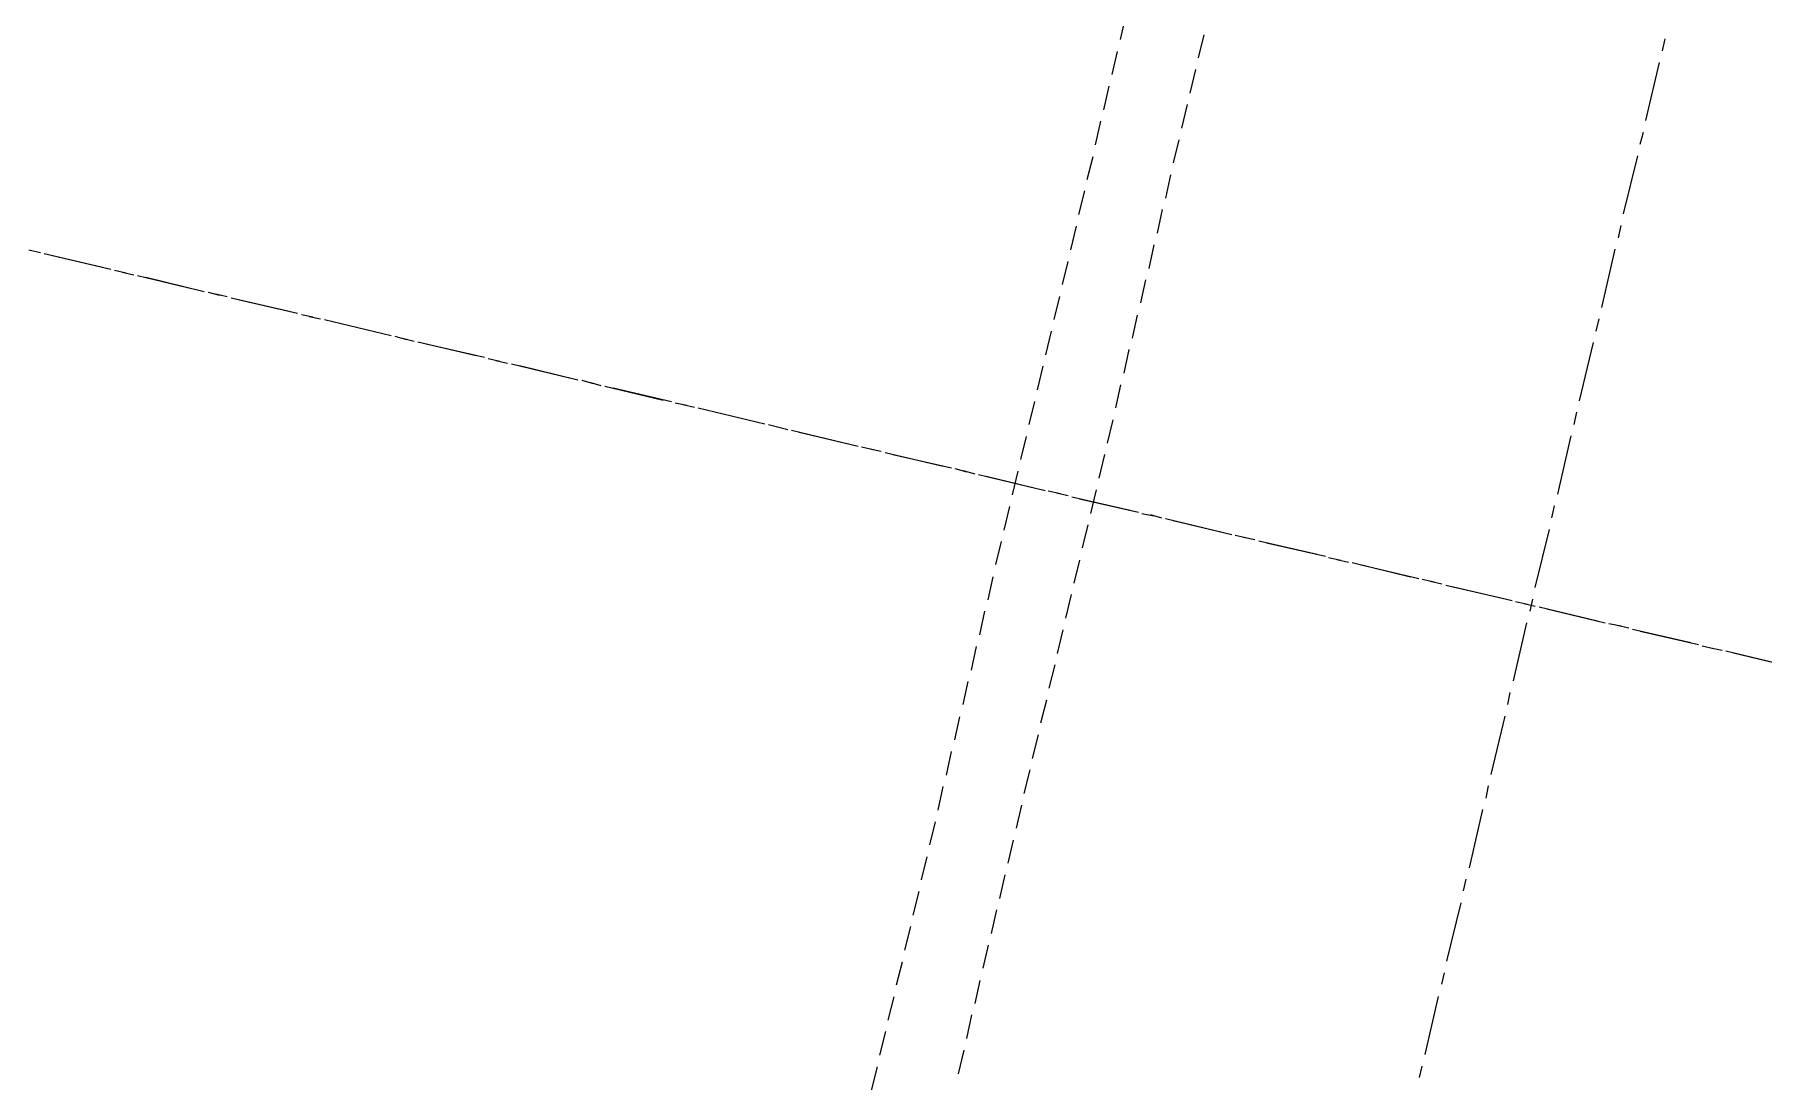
# Model space of a CAD drawing. Header units: feet. Extents: x -84 to 198, y -22 to 181.
# Drawn here: x 43.72 to 79.74, y 76.02 to 97.84 of the extents above; entities that cross this region are included whole.
import ezdxf

# ---------------------------------------------------------------- set-up
doc = ezdxf.new("R2010")
doc.units = ezdxf.units.FT
doc.layers.add('A-LINEA', color=7, linetype='CONTINUOUS')

msp = doc.modelspace()

# ---------------------------------------------------------------- linework, layer by layer
at = {"layer": 'A-LINEA'}
for p, q in [((66.3467, 97.7378), (66.4533, 98.2178)), ((66.3467, 97.7378), (66.4533, 98.2178)), ((68.08, 97.8311), (67.96, 97.3511)), ((68.08, 97.8311), (67.96, 97.3511)), ((77.64, 97.4978), (77.6933, 97.7511)), ((77.64, 97.4978), (77.6933, 97.7511)), ((66.1733, 97.0044), (66.28, 97.4844)), ((66.1733, 97.0044), (66.28, 97.4844)), ((77.2933, 96.0444), (77.5733, 97.2578)), ((77.2933, 96.0444), (77.5733, 97.2578)), ((67.9067, 97.1111), (67.7867, 96.6178)), ((67.9067, 97.1111), (67.7867, 96.6178)), ((66, 96.2711), (66.1067, 96.7644)), ((66, 96.2711), (66.1067, 96.7644)), ((67.7333, 96.3778), (67.6133, 95.8844)), ((67.7333, 96.3778), (67.6133, 95.8844)), ((65.8267, 95.5378), (65.9333, 96.0311)), ((65.8267, 95.5378), (65.9333, 96.0311)), ((67.56, 95.6444), (67.44, 95.1644)), ((67.56, 95.6444), (67.44, 95.1644)), ((77.1733, 95.5511), (77.24, 95.8044)), ((77.1733, 95.5511), (77.24, 95.8044)), ((65.6533, 94.8178), (65.7733, 95.2978)), ((65.6533, 94.8178), (65.7733, 95.2978)), ((76.8267, 94.0978), (77.12, 95.3111)), ((76.8267, 94.0978), (77.12, 95.3111)), ((67.3867, 94.9111), (67.28, 94.4311)), ((67.3867, 94.9111), (67.28, 94.4311)), ((65.48, 94.0844), (65.6, 94.5778)), ((65.48, 94.0844), (65.6, 94.5778)), ((67.2133, 94.1911), (67.1067, 93.6978)), ((67.2133, 94.1911), (67.1067, 93.6978)), ((65.3067, 93.3511), (65.4267, 93.8444)), ((65.3067, 93.3511), (65.4267, 93.8444)), ((76.72, 93.6044), (76.7733, 93.8578)), ((76.72, 93.6044), (76.7733, 93.8578)), ((43.6, 93.3511), (43.84, 93.2978)), ((67.04, 93.4578), (66.9333, 92.9644)), ((67.04, 93.4578), (66.9333, 92.9644)), ((76.3733, 92.1511), (76.6533, 93.3644)), ((76.3733, 92.1511), (76.6533, 93.3644)), ((43.92, 93.2711), (45.1333, 92.9911)), ((43.92, 93.2711), (45.1333, 92.9911)), ((44.0933, 93.2311), (45.3067, 92.9511)), ((65.1333, 92.6311), (65.2533, 93.1111)), ((65.1333, 92.6311), (65.2533, 93.1111)), ((45.3867, 92.9244), (45.6267, 92.8711)), ((45.3867, 92.9244), (45.6267, 92.8711)), ((45.5467, 92.8844), (45.7867, 92.8311)), ((45.8667, 92.8178), (47.08, 92.5244)), ((45.8667, 92.8178), (47.08, 92.5244)), ((46.04, 92.7778), (47.2533, 92.4844)), ((66.8667, 92.7244), (66.76, 92.2444)), ((66.8667, 92.7244), (66.76, 92.2444)), ((47.3333, 92.4711), (47.5733, 92.4044)), ((47.3333, 92.4711), (47.5733, 92.4044)), ((47.4933, 92.4311), (47.7333, 92.3778)), ((47.8133, 92.3511), (49.0267, 92.0711)), ((47.8133, 92.3511), (49.0267, 92.0711)), ((47.9867, 92.3111), (49.2, 92.0311)), ((64.96, 91.8978), (65.08, 92.3778)), ((64.96, 91.8978), (65.08, 92.3778)), ((49.28, 92.0044), (49.52, 91.9511)), ((49.28, 92.0044), (49.52, 91.9511)), ((49.44, 91.9644), (49.68, 91.9111)), ((49.76, 91.8978), (50.9733, 91.6044)), ((49.76, 91.8978), (50.9733, 91.6044)), ((49.9333, 91.8578), (51.1467, 91.5644)), ((66.6933, 91.9911), (66.5867, 91.5111)), ((66.6933, 91.9911), (66.5867, 91.5111)), ((76.2533, 91.6578), (76.32, 91.9111)), ((76.2533, 91.6578), (76.32, 91.9111)), ((51.2267, 91.5511), (51.4667, 91.4844)), ((51.2267, 91.5511), (51.4667, 91.4844)), ((51.3867, 91.5111), (51.6267, 91.4444)), ((64.7867, 91.1644), (64.9067, 91.6578)), ((64.7867, 91.1644), (64.9067, 91.6578)), ((51.7067, 91.4311), (52.92, 91.1511)), ((51.7067, 91.4311), (52.92, 91.1511)), ((51.88, 91.3911), (53.0933, 91.1111)), ((66.52, 91.2711), (66.4133, 90.7778)), ((66.52, 91.2711), (66.4133, 90.7778)), ((75.9067, 90.2044), (76.2, 91.4178)), ((75.9067, 90.2044), (76.2, 91.4178)), ((53.1733, 91.0844), (53.4133, 91.0311)), ((53.1733, 91.0844), (53.4133, 91.0311)), ((53.3333, 91.0444), (53.5733, 90.9911)), ((53.6533, 90.9778), (54.8667, 90.6844)), ((53.6533, 90.9778), (54.8667, 90.6844)), ((53.8267, 90.9378), (55.04, 90.6444)), ((64.6133, 90.4311), (64.7333, 90.9244)), ((64.6133, 90.4311), (64.7333, 90.9244)), ((55.12, 90.6311), (55.36, 90.5644)), ((55.12, 90.6311), (55.36, 90.5644)), ((55.28, 90.5911), (55.52, 90.5244)), ((55.6, 90.5111), (56.8133, 90.2178)), ((55.6, 90.5111), (56.8133, 90.2178)), ((55.7733, 90.4711), (56.9867, 90.1911)), ((66.3467, 90.5378), (66.24, 90.0578)), ((66.3467, 90.5378), (66.24, 90.0578)), ((57.0667, 90.1644), (57.3067, 90.1111)), ((57.0667, 90.1644), (57.3067, 90.1111)), ((57.2267, 90.1244), (57.4667, 90.0711)), ((57.5467, 90.0578), (58.76, 89.7644)), ((57.5467, 90.0578), (58.76, 89.7644)), ((64.44, 89.7111), (64.56, 90.1911)), ((64.44, 89.7111), (64.56, 90.1911)), ((57.72, 90.0178), (58.9333, 89.7244)), ((59.0133, 89.7111), (59.2533, 89.6444)), ((59.0133, 89.7111), (59.2533, 89.6444)), ((66.1867, 89.8044), (66.0667, 89.3244)), ((66.1867, 89.8044), (66.0667, 89.3244)), ((75.8, 89.7111), (75.8533, 89.9644)), ((75.8, 89.7111), (75.8533, 89.9644)), ((59.1733, 89.6711), (59.4133, 89.6044)), ((59.4933, 89.5911), (60.7067, 89.2978)), ((59.4933, 89.5911), (60.7067, 89.2978)), ((59.6533, 89.5511), (60.88, 89.2578)), ((64.2667, 88.9778), (64.3867, 89.4578)), ((64.2667, 88.9778), (64.3867, 89.4578)), ((75.4533, 88.2578), (75.7333, 89.4711)), ((75.4533, 88.2578), (75.7333, 89.4711)), ((60.9467, 89.2444), (61.2, 89.1911)), ((60.9467, 89.2444), (61.2, 89.1911)), ((61.12, 89.2044), (61.36, 89.1511)), ((61.44, 89.1244), (62.6533, 88.8444)), ((61.44, 89.1244), (62.6533, 88.8444)), ((61.6, 89.0844), (62.8267, 88.8044)), ((66.0133, 89.0844), (65.8933, 88.5911)), ((66.0133, 89.0844), (65.8933, 88.5911)), ((62.8933, 88.7911), (63.1467, 88.7244)), ((62.8933, 88.7911), (63.1467, 88.7244)), ((63.0667, 88.7511), (63.3067, 88.6844)), ((63.3867, 88.6711), (64.6, 88.3778)), ((63.3867, 88.6711), (64.6, 88.3778)), ((63.5467, 88.6311), (64.7733, 88.3378)), ((64.0933, 88.2444), (64.2133, 88.7378)), ((64.0933, 88.2444), (64.2133, 88.7378)), ((64.84, 88.3244), (65.0933, 88.2711)), ((64.84, 88.3244), (65.0933, 88.2711)), ((65.0133, 88.2844), (65.2533, 88.2311)), ((65.84, 88.3511), (65.72, 87.8578)), ((65.84, 88.3511), (65.72, 87.8578)), ((63.92, 87.5111), (64.04, 88.0044)), ((63.92, 87.5111), (64.04, 88.0044)), ((65.3333, 88.2044), (66.5467, 87.9244)), ((65.3333, 88.2044), (66.5467, 87.9244)), ((65.4933, 88.1644), (66.72, 87.8844)), ((75.3333, 87.7644), (75.3867, 88.0178)), ((75.3333, 87.7644), (75.3867, 88.0178)), ((65.6667, 87.6178), (65.5467, 87.1378)), ((65.6667, 87.6178), (65.5467, 87.1378)), ((66.7867, 87.8578), (67.04, 87.8044)), ((66.7867, 87.8578), (67.04, 87.8044)), ((66.96, 87.8311), (67.2, 87.7644)), ((67.28, 87.7511), (68.4933, 87.4578)), ((67.28, 87.7511), (68.4933, 87.4578)), ((67.44, 87.7111), (68.6667, 87.4178)), ((63.7467, 86.7911), (63.8667, 87.2711)), ((63.7467, 86.7911), (63.8667, 87.2711)), ((68.7333, 87.4044), (68.9867, 87.3511)), ((68.7333, 87.4044), (68.9867, 87.3511)), ((68.9067, 87.3644), (69.1467, 87.3111)), ((69.2267, 87.2844), (70.44, 87.0044)), ((69.2267, 87.2844), (70.44, 87.0044)), ((69.3867, 87.2444), (70.6133, 86.9644)), ((74.9867, 86.3111), (75.28, 87.5244)), ((74.9867, 86.3111), (75.28, 87.5244)), ((65.4933, 86.8844), (65.3733, 86.4044)), ((65.4933, 86.8844), (65.3733, 86.4044)), ((70.68, 86.9378), (70.9333, 86.8844)), ((70.68, 86.9378), (70.9333, 86.8844)), ((70.8533, 86.8978), (71.0933, 86.8444)), ((71.1733, 86.8311), (72.3867, 86.5378)), ((71.1733, 86.8311), (72.3867, 86.5378)), ((63.5867, 86.0578), (63.6933, 86.5378)), ((63.5867, 86.0578), (63.6933, 86.5378)), ((71.3333, 86.7911), (72.56, 86.4978)), ((72.6267, 86.4844), (72.88, 86.4311)), ((72.6267, 86.4844), (72.88, 86.4311)), ((65.32, 86.1644), (65.2, 85.6711)), ((65.32, 86.1644), (65.2, 85.6711)), ((72.8, 86.4444), (73.04, 86.3911)), ((73.12, 86.3644), (74.3333, 86.0844)), ((73.12, 86.3644), (74.3333, 86.0844)), ((73.28, 86.3244), (74.5067, 86.0444)), ((63.4133, 85.3244), (63.52, 85.8178)), ((63.4133, 85.3244), (63.52, 85.8178)), ((74.5733, 86.0178), (74.8267, 85.9644)), ((74.5733, 86.0178), (74.8267, 85.9644)), ((74.7467, 85.9778), (74.9867, 85.9244)), ((74.88, 85.8178), (74.9333, 86.0711)), ((74.88, 85.8178), (74.9333, 86.0711)), ((75.0667, 85.9111), (76.28, 85.6178)), ((75.0667, 85.9111), (76.28, 85.6178)), ((75.2267, 85.8711), (76.44, 85.5778)), ((65.1467, 85.4311), (65.0267, 84.9378)), ((65.1467, 85.4311), (65.0267, 84.9378)), ((74.5333, 84.3644), (74.8133, 85.5778)), ((74.5333, 84.3644), (74.8133, 85.5778)), ((76.52, 85.5644), (76.7733, 85.5111)), ((76.52, 85.5644), (76.7733, 85.5111)), ((76.6933, 85.5244), (76.9333, 85.4711)), ((77.0133, 85.4444), (78.2267, 85.1644)), ((77.0133, 85.4444), (78.2267, 85.1644)), ((77.1733, 85.4044), (78.3867, 85.1244)), ((63.24, 84.5911), (63.3467, 85.0844)), ((63.24, 84.5911), (63.3467, 85.0844)), ((78.4667, 85.0978), (78.7067, 85.0444)), ((78.4667, 85.0978), (78.7067, 85.0444)), ((78.64, 85.0578), (78.88, 85.0044)), ((64.9733, 84.6978), (64.8533, 84.2178)), ((64.9733, 84.6978), (64.8533, 84.2178)), ((78.96, 84.9911), (80.1733, 84.6978)), ((78.96, 84.9911), (80.1733, 84.6978)), ((79.12, 84.9511), (80.3333, 84.6578)), ((63.0667, 83.8711), (63.1733, 84.3511)), ((63.0667, 83.8711), (63.1733, 84.3511)), ((64.8, 83.9644), (64.68, 83.4844)), ((64.8, 83.9644), (64.68, 83.4844)), ((74.4133, 83.8711), (74.4667, 84.1244)), ((74.4133, 83.8711), (74.4667, 84.1244)), ((62.8933, 83.1378), (63, 83.6178)), ((62.8933, 83.1378), (63, 83.6178)), ((74.0667, 82.4178), (74.36, 83.6311)), ((74.0667, 82.4178), (74.36, 83.6311)), ((64.6267, 83.2444), (64.5067, 82.7511)), ((64.6267, 83.2444), (64.5067, 82.7511)), ((62.72, 82.4044), (62.8267, 82.8978)), ((62.72, 82.4044), (62.8267, 82.8978)), ((64.4533, 82.5111), (64.3333, 82.0178)), ((64.4533, 82.5111), (64.3333, 82.0178)), ((62.5467, 81.6711), (62.6533, 82.1644)), ((62.5467, 81.6711), (62.6533, 82.1644)), ((73.96, 81.9244), (74.0133, 82.1778)), ((73.96, 81.9244), (74.0133, 82.1778)), ((64.28, 81.7778), (64.1733, 81.2978)), ((64.28, 81.7778), (64.1733, 81.2978)), ((62.3733, 80.9511), (62.4933, 81.4311)), ((62.3733, 80.9511), (62.4933, 81.4311)), ((73.6133, 80.4711), (73.8933, 81.6844)), ((73.6133, 80.4711), (73.8933, 81.6844)), ((62.2, 80.2178), (62.32, 80.6978)), ((62.2, 80.2178), (62.32, 80.6978)), ((64.1067, 81.0444), (64, 80.5644)), ((64.1067, 81.0444), (64, 80.5644)), ((62.0267, 79.4844), (62.1467, 79.9778)), ((62.0267, 79.4844), (62.1467, 79.9778)), ((63.9333, 80.3244), (63.8267, 79.8311)), ((63.9333, 80.3244), (63.8267, 79.8311)), ((73.4933, 79.9911), (73.5467, 80.2311)), ((73.4933, 79.9911), (73.5467, 80.2311)), ((73.1467, 78.5244), (73.44, 79.7378)), ((73.1467, 78.5244), (73.44, 79.7378)), ((61.8533, 78.7511), (61.9733, 79.2444)), ((61.8533, 78.7511), (61.9733, 79.2444)), ((63.76, 79.5911), (63.6533, 79.0978)), ((63.76, 79.5911), (63.6533, 79.0978)), ((63.5867, 78.8578), (63.48, 78.3778)), ((63.5867, 78.8578), (63.48, 78.3778)), ((61.68, 78.0311), (61.8, 78.5111)), ((61.68, 78.0311), (61.8, 78.5111)), ((73.04, 78.0444), (73.0933, 78.2844)), ((73.04, 78.0444), (73.0933, 78.2844)), ((63.4133, 78.1244), (63.3067, 77.6444)), ((63.4133, 78.1244), (63.3067, 77.6444)), ((61.5067, 77.2978), (61.6267, 77.7778)), ((61.5067, 77.2978), (61.6267, 77.7778)), ((72.6933, 76.5778), (72.9733, 77.7911)), ((72.6933, 76.5778), (72.9733, 77.7911)), ((63.24, 77.4044), (63.1333, 76.9111)), ((63.24, 77.4044), (63.1333, 76.9111)), ((61.3333, 76.5644), (61.4533, 77.0578)), ((61.3333, 76.5644), (61.4533, 77.0578)), ((63.08, 76.6711), (62.96, 76.1778)), ((63.08, 76.6711), (62.96, 76.1778)), ((61.16, 75.8311), (61.28, 76.3244)), ((61.16, 75.8311), (61.28, 76.3244)), ((72.5733, 76.0978), (72.6267, 76.3378)), ((72.5733, 76.0978), (72.6267, 76.3378))]:
    msp.add_line(p, q, dxfattribs=at)

doc.saveas('drawing.dxf')
